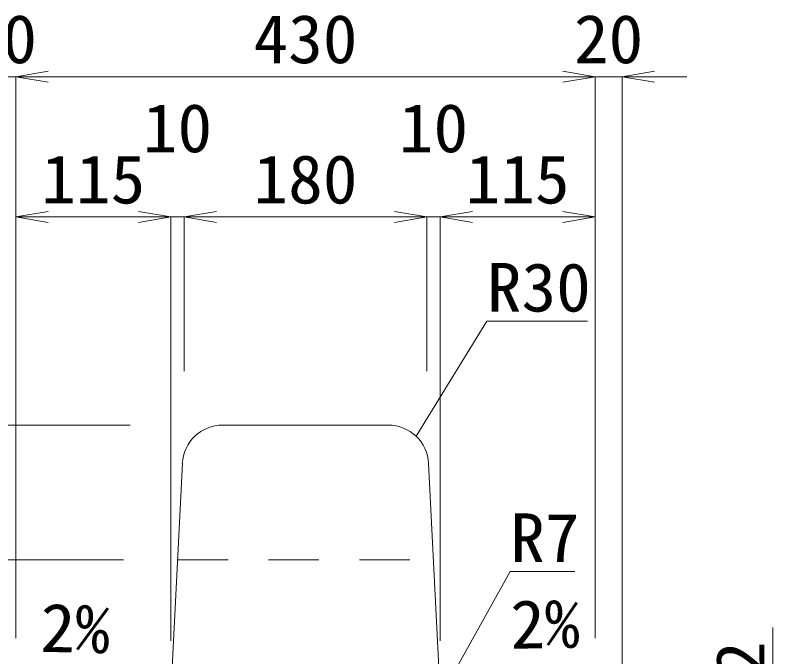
# Model space of a CAD drawing. Units: millimetres at full size; some dimension numbers follow another scale. Extents: x -734 to 58102, y 49499 to 87169.
# Drawn here: x 13094 to 13656, y 63680 to 64155 of the extents above; entities that cross this region are included whole.
import ezdxf
from ezdxf.enums import TextEntityAlignment as Align

# ---------------------------------------------------------------- set-up
doc = ezdxf.new("R2010")
doc.units = ezdxf.units.MM
doc.header["$LTSCALE"] = 50
doc.linetypes.add('USER1', pattern=[1.35, 0.75, -0.6])
for name, color, linetype, lineweight in [('寸法線', 7, 'Continuous', 13), ('引出線', 4, 'Continuous', 13), ('本体', 2, 'Continuous', 20)]:
    doc.layers.add(name, color=color, linetype=linetype, lineweight=lineweight)
doc.styles.add('ＭＳ 明朝', font='')
doc.styles.get('ＭＳ 明朝').set_extended_font_data('MS Mincho')

# ---------------------------------------------------------------- blocks, each defined once
blk = doc.blocks.new('open_arrow')
at = {"color": 0, "linetype": 'Continuous', "lineweight": -2}
blk.add_lwpolyline([(7.5, 1.25), (0, 0), (7.5, -1.25)], dxfattribs=at)

msp = doc.modelspace()

# ---------------------------------------------------------------- linework, layer by layer
at = {"layer": '寸法線'}
for p, q in [((13142.5, 64109.82), (13026.5, 64109.82)), ((13094.5, 64109.82), (13524.5, 64109.82)), ((13094.5, 63693.4), (13094.5, 64109.82)), ((13094.5, 63693.4), (13094.5, 64109.82)), ((13476.5, 64109.82), (13592.5, 64109.82)), ((13524.5, 63693.4), (13524.5, 64109.82)), ((13524.5, 63693.4), (13524.5, 64109.82)), ((13544.5, 63566.4), (13544.5, 64109.82)), ((13209.5, 64005.78), (13094.5, 64005.78)), ((13094.5, 63693.4), (13094.5, 64005.78)), ((13267.5, 64005.78), (13161.5, 64005.78)), ((13209.5, 63691.4), (13209.5, 64005.78)), ((13209.5, 63691.4), (13209.5, 64005.78)), ((13219.5, 64005.78), (13399.5, 64005.78)), ((13219.5, 63891.4), (13219.5, 64005.78)), ((13219.5, 63891.4), (13219.5, 64005.78)), ((13351.5, 64005.78), (13457.5, 64005.78)), ((13399.5, 63891.4), (13399.5, 64005.78)), ((13399.5, 63891.4), (13399.5, 64005.78)), ((13409.5, 63691.4), (13409.5, 64005.78)), ((13409.5, 64005.78), (13524.5, 64005.78)), ((13409.5, 63691.4), (13409.5, 64005.78)), ((13524.5, 63693.4), (13524.5, 64005.78)), ((13179.48, 63851.38), (12783.14, 63851.38)), ((13179.48, 63851.38), (12858.69, 63851.38)), ((13174.48, 63751.38), (12858.69, 63751.38)), ((13174.48, 63751.38), (12858.69, 63751.38)), ((13656.43, 63701.38), (13656.43, 63603.38))]:
    msp.add_line(p, q, dxfattribs=at)
at = {"layer": '引出線'}
for points in [[(13391.64, 63843.12), (13444.1, 63928.45), (13518.77, 63928.45)], [(13411.39, 63653.1), (13461.42, 63742.7), (13509.35, 63742.7)]]:
    msp.add_lwpolyline(points, dxfattribs=at)
at = {"layer": '本体'}
for p, q in [((13247.85, 63851.38), (13371.15, 63851.38)), ((13209.82, 63657.87), (13218.1, 63823.27)), ((13409.18, 63657.87), (13400.92, 63823.02))]:
    msp.add_line(p, q, dxfattribs=at)
at = {"layer": '本体', "linetype": 'USER1', "lineweight": 9}
msp.add_line((13214.5, 63751.38), (13404.5, 63751.38), dxfattribs=at)
at = {"layer": '本体'}
for centre, start, end in [((13248.04, 63821.38), 90, 177.1376), ((13370.96, 63821.38), 2.8624, 90)]:
    msp.add_arc(centre, 30, start, end, dxfattribs=at)

# ---------------------------------------------------------------- block references
at = {"layer": '寸法線', "xscale": 3.2, "yscale": 3.2}
for p in [(13094.5, 64109.82), (13094.5, 64109.82), (13544.5, 64109.82), (13094.5, 64005.78), (13219.5, 64005.78), (13219.5, 64005.78), (13409.5, 64005.78), (13409.5, 64005.78)]:
    msp.add_blockref('open_arrow', p, dxfattribs=at)
at = {"layer": '寸法線', "xscale": 3.2, "yscale": 3.2, "rotation": 180}
for p in [(13524.5, 64109.82), (13524.5, 64109.82), (13209.5, 64005.78), (13209.5, 64005.78), (13399.5, 64005.78), (13399.5, 64005.78), (13524.5, 64005.78)]:
    msp.add_blockref('open_arrow', p, dxfattribs=at)
at = {"layer": '引出線', "xscale": 0.0533, "yscale": 0.0533, "rotation": 58.4}
msp.add_blockref('open_arrow', (13391.64, 63843.12), dxfattribs=at)

# ---------------------------------------------------------------- texts
at = {"layer": '寸法線', "style": 'ＭＳ 明朝', "width": 1.05}
for s, p in [('20', (13084.5, 64137.84)), ('430', (13309.5, 64137.84)), ('20', (13534.5, 64137.84)), ('10', (13214.5, 64071.78)), ('10', (13404.5, 64071.78)), ('115', (13152, 64033.8)), ('180', (13309.5, 64033.8)), ('115', (13467, 64033.8))]:
    msp.add_text(s, height=36.03, dxfattribs=at).set_placement(p, align=Align.MIDDLE_CENTER)
msp.add_text('2', height=36.03, rotation=90, dxfattribs=at).set_placement((13632.15, 63678.17), align=Align.MIDDLE_CENTER)
at = {"layer": '引出線', "style": 'ＭＳ 明朝', "width": 1.05}
for s, p in [('R30', (13444.1, 63971.65)), ('R7', (13461.42, 63785.9))]:
    msp.add_text(s, height=36.03, dxfattribs=at).set_placement(p, align=Align.TOP_LEFT)
msp.add_text('2%', height=36.03, rotation=358.854, dxfattribs=at).set_placement((13164.73, 63718.24), align=Align.TOP_RIGHT)
msp.add_text('2%', height=36.03, rotation=1.146, dxfattribs=at).set_placement((13461.18, 63721.46), align=Align.TOP_LEFT)

doc.saveas('drawing.dxf')
